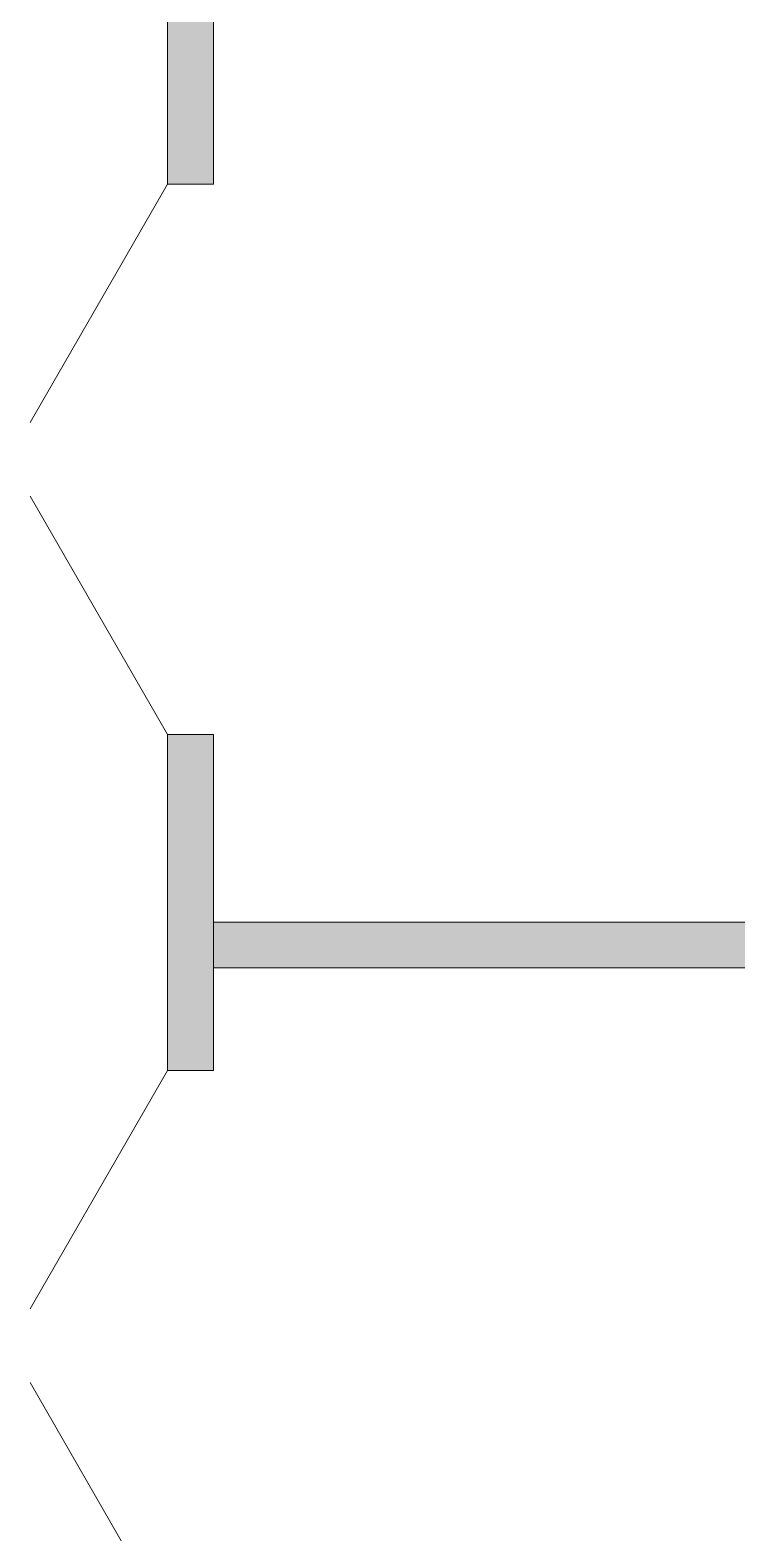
# Model space of a CAD drawing. Header units: millimetres. Extents: x 72919 to 485785, y -53256 to 338519.
# Drawn here: x 294300 to 296227, y 76954 to 81050 of the extents above; entities that cross this region are included whole.
import ezdxf

# ---------------------------------------------------------------- set-up
doc = ezdxf.new("R2010")
doc.units = ezdxf.units.MM
doc.layers.add('door', color=177, linetype='Continuous', lineweight=9)
doc.layers.add('wall', color=5, linetype='Continuous', lineweight=40)

msp = doc.modelspace()

# ---------------------------------------------------------------- hatches: boundary and pattern name
at = {"ltscale": 500, "true_color": 0x000000}
h = msp.add_hatch(color=18, dxfattribs=at)
h.dxf.hatch_style = 1
h.paths.add_polyline_path([(329435.43379, 78204.52816), (329560.43379, 78204.52816), (329560.43379, 78494.19648), (329435.43379, 78494.19648)])
h.paths.add_polyline_path([(328435.40007, 78619.19573), (328560.40007, 78619.19573), (328560.40007, 79194.1171), (328435.40007, 79194.1171)])
h.paths.add_polyline_path([(294800.43379, 79130.04891), (294675.43379, 79130.04891), (294675.43379, 78214.53152), (294800.43379, 78214.53152)])
h.paths.add_polyline_path([(294800.43379, 81139.99944), (294675.43379, 81139.99944), (294675.43379, 80630.04891), (294800.43379, 80630.04891)])
h = msp.add_hatch(color=18, dxfattribs=at)
h.dxf.hatch_style = 1
h.paths.add_polyline_path([(294800.43379, 78494.19648), (329560.43379, 78494.19648), (329560.43379, 78619.19573), (294800.43379, 78619.19573)])

# ---------------------------------------------------------------- linework, layer by layer
at = {"layer": 'door', "linetype": 'ByBlock', "ltscale": 100}
for p, q in [((294675.41472, 80630.04891), (294300.41472, 79980.52985)), ((294675.43379, 79130.04891), (294300.43379, 79779.56796)), ((294675.39565, 78214.53152), (294300.39565, 77565.01247)), ((294675.41472, 76714.53152), (294300.41472, 77364.05058))]:
    msp.add_line(p, q, dxfattribs=at)
at = {"layer": 'wall', "color": 18, "lineweight": 18, "ltscale": 0.007407, "true_color": 0x000000}
for p, q in [((294675.43379, 80630.04891), (294675.43379, 81139.99944)), ((294800.43379, 80630.04891), (294800.43379, 81139.99944)), ((294800.43379, 80630.04891), (294675.43379, 80630.04891)), ((294675.43379, 78214.53152), (294675.43379, 79130.04891)), ((294675.43379, 79130.04891), (294800.43379, 79130.04891)), ((294800.43379, 79130.04891), (294675.43379, 79130.04891)), ((294800.43379, 79130.04891), (294800.43379, 78214.53152)), ((294800.43379, 78619.19648), (329560.43379, 78619.19311)), ((294800.43379, 78494.19648), (329435.43379, 78494.19312)), ((294675.43379, 78214.53152), (294800.43379, 78214.53152))]:
    msp.add_line(p, q, dxfattribs=at)

doc.saveas('drawing.dxf')
